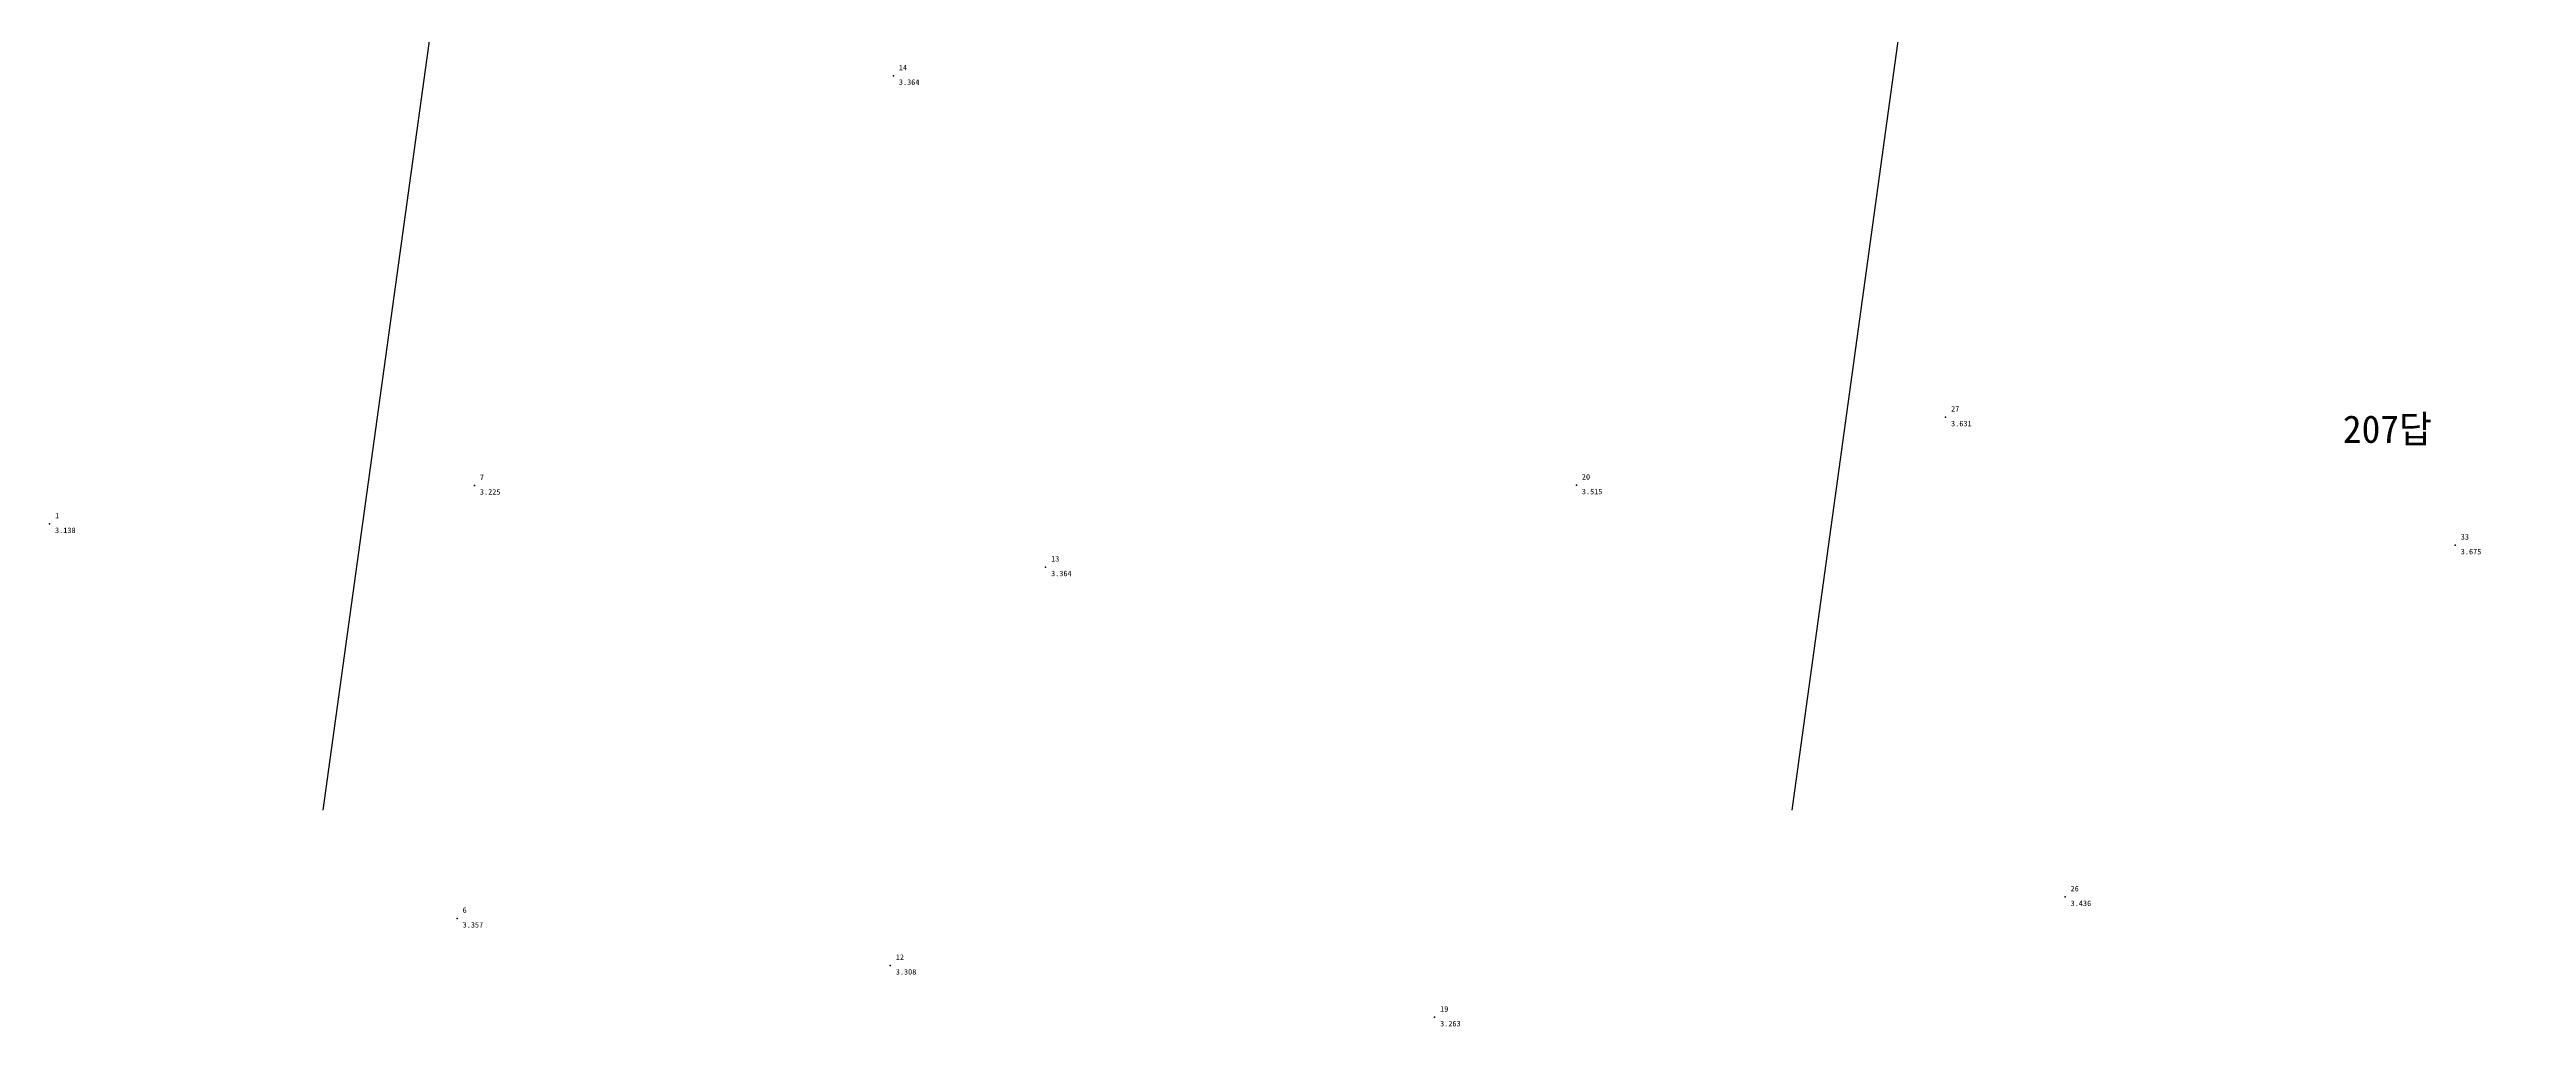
# Model space of a CAD drawing. Header units: millimetres. Extents: x 251155 to 251723, y 283328 to 283664.
# Drawn here: x 251165.1 to 251300, y 283328.2 to 283381.4 of the extents above; entities that cross this region are included whole.
import ezdxf

# ---------------------------------------------------------------- set-up
doc = ezdxf.new("R2010")
doc.units = ezdxf.units.MM
for name, color, linetype in [('PointElev', 7, 'Continuous'), ('PointNum', 7, 'Continuous'), ('PointPnt', 6, 'Continuous'), ('지번', 3, 'Continuous')]:
    doc.layers.add(name, color=color, linetype=linetype)

msp = doc.modelspace()

# ---------------------------------------------------------------- linework, layer by layer
at = {"layer": 'PointPnt'}
for p in [(251211.05, 283379.99, 3.36), (251268.36, 283361.4, 3.63), (251188.23, 283357.68, 3.23), (251248.25, 283357.7, 3.52), (251165.09, 283355.59, 3.14), (251296.12, 283354.43, 3.67), (251219.34, 283353.24, 3.36), (251274.87, 283335.28, 3.44), (251187.29, 283334.11, 3.36), (251210.88, 283331.55, 3.31), (251240.53, 283328.73, 3.26)]:
    msp.add_point(p, dxfattribs=at)
at = {"layer": '지번'}
for p, q in [((251180, 283340), (251220, 283630)), ((251260, 283340), (251300, 283630))]:
    msp.add_line(p, q, dxfattribs=at)

# ---------------------------------------------------------------- texts
at = {"layer": 'PointElev'}
for s, p in [('3.364', (251211.35, 283379.49)), ('3.631', (251268.66, 283360.9)), ('3.225', (251188.53, 283357.18)), ('3.515', (251248.55, 283357.2)), ('3.138', (251165.39, 283355.09)), ('3.675', (251296.42, 283353.93)), ('3.364', (251219.64, 283352.74)), ('3.436', (251275.17, 283334.78)), ('3.357', (251187.59, 283333.61)), ('3.308', (251211.18, 283331.05)), ('3.263', (251240.83, 283328.23))]:
    msp.add_text(s, height=0.3, dxfattribs=at).set_placement(p)
at = {"layer": 'PointNum'}
for s, p in [('14', (251211.35, 283380.29)), ('27', (251268.66, 283361.7)), ('7', (251188.53, 283357.98)), ('20', (251248.55, 283358)), ('1', (251165.39, 283355.89)), ('33', (251296.42, 283354.73)), ('13', (251219.64, 283353.54)), ('26', (251275.17, 283335.58)), ('6', (251187.59, 283334.41)), ('12', (251211.18, 283331.85)), ('19', (251240.83, 283329.03))]:
    msp.add_text(s, height=0.3, dxfattribs=at).set_placement(p)
at = {"layer": '지번'}
msp.add_text('207답', height=1.5, dxfattribs=at).set_placement((251290, 283360))

doc.saveas('drawing.dxf')
